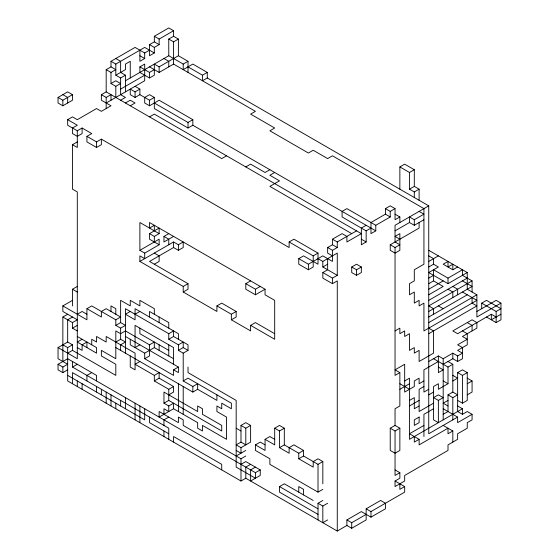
<?xml version="1.0" encoding="UTF-8"?>
<svg xmlns="http://www.w3.org/2000/svg" width="559" height="559" viewBox="0 0 559 559"><rect width="100%" height="100%" fill="white"/><g stroke="black" fill="none" stroke-linecap="round" stroke-linejoin="round"><path stroke-width="0.84" d="M226.542 155.807L221.727 158.588L106.182 91.879L106.182 69.644L110.996 66.863L110.996 61.301L135.068 47.41L144.697 52.965L149.512 50.184M173.583 30.731L159.14 39.067L159.14 44.629L154.326 47.41L154.326 52.965L149.512 55.746L149.512 44.629L154.326 41.848L154.326 36.286L168.769 27.95L173.583 30.731L173.583 36.286L178.398 39.067L178.398 55.746L159.14 66.863L154.326 64.082L154.326 75.199L149.512 77.98L139.883 72.425L139.883 66.863L144.697 64.082L144.697 80.762L106.182 102.996M58.038 97.441L67.667 91.879L72.481 94.66L72.481 100.215L62.853 105.777L58.038 102.996L58.038 97.441L62.853 100.215L72.481 94.66M110.996 61.301L115.811 64.082L144.697 47.41L154.326 52.965M106.182 69.644L110.996 72.425L115.811 69.644L110.996 66.863M125.44 80.762L168.769 55.746L168.769 39.067L173.583 36.286M115.811 64.082L115.811 75.199L125.44 69.644L125.44 64.082L130.254 61.301L130.254 77.98M144.697 52.965L144.697 58.527L139.883 61.301L139.883 50.184M168.769 39.067L173.583 41.848L178.398 39.067M110.996 83.543L115.811 80.762L120.625 83.543L115.811 86.324L110.996 83.543L110.996 72.425M115.811 75.199L120.625 77.98L125.44 75.199L125.44 91.879M86.924 136.354L96.553 141.909L101.368 139.135L101.368 144.69L96.553 147.471L86.924 141.909L86.924 136.354L91.739 133.573L82.11 128.011L77.296 130.792L67.667 125.237L67.667 119.675L72.481 116.894L77.296 119.675L96.553 108.558L101.368 111.339L110.996 105.777L101.368 100.222L101.368 94.66L106.182 91.879M101.368 94.66L106.182 97.441L110.996 94.66L110.996 100.222M120.625 89.098L144.697 75.199M139.883 66.863L149.512 72.425L154.326 69.644M149.512 66.863L159.14 72.425L173.583 64.082L255.428 111.339L250.614 114.113L274.686 128.011L269.871 130.792L308.386 153.026L313.201 150.252L327.644 158.588L332.458 155.807L423.932 208.619L423.932 264.211L414.303 269.773L414.303 280.891L409.488 283.672L409.488 294.789L414.303 292.008L414.303 303.125L419.117 300.344L419.117 305.906L423.932 303.125L423.932 330.921L476.89 300.351L462.447 292.008M120.625 100.222L125.44 97.441L120.625 94.66L120.625 77.98M135.068 91.879L139.883 89.098L139.883 94.66L135.068 97.441L130.254 94.66L130.254 89.098L135.068 91.879L135.068 97.441M168.769 55.746L183.212 64.082L188.027 61.301L188.027 72.425M125.44 102.996L130.254 100.222L135.068 102.996L130.254 105.777M67.667 369.834L62.853 372.615L58.038 369.834L58.038 364.279L62.853 367.06L67.667 364.279L58.038 358.717L58.038 347.6L77.296 358.717L77.296 191.947L72.481 189.166L72.481 144.69L77.296 141.909M139.883 94.66L149.512 100.222L154.326 97.441L154.326 108.558L188.027 128.011L192.841 125.237L375.788 230.853L375.788 225.298L390.231 216.962L390.231 211.4L395.045 208.619L395.045 219.736L399.86 216.962L399.86 222.517M154.326 97.441L149.512 94.66L144.697 97.441L144.697 102.996L149.512 105.777L159.14 100.222L192.841 119.675L192.841 125.237M188.027 66.863L202.47 75.199L207.284 72.425L207.284 77.98L428.746 205.838L428.746 433.763L457.632 417.091L457.632 422.646L472.075 414.31L472.075 419.865L467.261 422.646L467.261 428.208L457.632 433.763L457.632 439.325L448.004 444.887L448.004 450.442L404.674 475.457L404.674 481.019L395.045 486.575L395.045 481.019L399.86 478.238L399.86 472.676L395.045 469.902M207.284 77.98L202.47 80.762L202.47 75.199M149.512 116.894L154.326 114.113L361.345 233.634L346.901 241.977L346.901 236.415L342.087 233.634L332.458 239.196L332.458 244.751L337.273 247.532L337.273 241.977L332.458 239.196M154.326 102.996L188.027 122.456L192.841 119.675M245.799 166.924L250.614 164.15L265.057 172.486L269.871 169.705M149.512 233.634L159.14 228.079L159.14 233.634L154.326 236.415L149.512 233.634L149.512 239.196L159.14 244.758L159.14 239.196L139.883 250.313L139.883 222.517L159.14 233.634M72.481 305.906L72.481 289.227L77.296 286.453M173.583 236.415L163.955 241.977L163.955 236.415L168.769 233.634M274.686 172.486L269.871 175.267L279.5 180.823L269.871 186.385L351.716 233.634M139.883 250.313L144.697 253.094L159.14 244.758M62.853 361.498L62.853 317.023L72.481 322.585L77.296 319.804L62.853 311.468L62.853 305.906L72.481 300.351M139.883 261.43L173.583 241.977L178.398 244.758L183.212 241.977L183.212 247.532L178.398 250.313L173.583 247.532L149.512 261.43L188.027 283.672L188.027 289.227L183.212 292.008L183.212 286.446L139.883 261.43L139.883 255.875L144.697 258.656L144.697 253.094M62.853 317.023L67.667 314.249M154.326 264.211L159.14 261.43L159.14 255.875L154.326 253.094M72.481 317.023L67.667 319.804L67.667 342.038L58.038 347.6M77.296 314.242L82.11 311.468L86.924 314.242M86.924 308.687L91.739 305.906L115.811 319.804L120.625 317.023L106.182 308.687L101.368 311.468L101.368 317.023L86.924 308.687L86.924 319.804L62.853 305.906M72.481 322.585L72.481 328.14L77.296 325.366M62.853 344.819L67.667 347.6L72.481 344.819L72.481 350.381L67.667 353.162M82.11 339.264L77.296 342.038L96.553 353.162L96.553 347.6L77.296 336.483M130.254 311.468L125.44 314.242L135.068 319.804L135.068 308.687L178.398 333.702L178.398 339.264M115.811 325.366L120.625 322.585L125.44 325.366L120.625 328.14L115.811 325.366L115.811 319.804M135.068 314.242L139.883 311.468M183.212 286.446L188.027 283.672M58.038 364.279L67.667 358.717L96.553 375.396L96.553 380.952M399.86 166.931L404.674 164.15L414.303 169.705L414.303 186.385L409.488 189.166L409.488 172.486L399.86 166.931L399.86 189.166M72.481 361.498L72.481 367.06L77.296 364.279M115.811 342.038L120.625 339.264L125.44 342.038L120.625 344.819L120.625 350.381M289.129 241.977L293.943 239.196L318.015 253.094L318.015 264.211L303.572 255.875L298.758 258.649L298.758 264.211L308.386 269.773L313.201 266.992L313.201 255.875L289.129 241.977L289.129 247.532L101.368 139.135M409.488 172.486L414.303 169.705M91.739 372.615L86.924 375.396L86.924 380.952M139.883 344.819L135.068 347.6L135.068 325.366L173.583 347.6L173.583 364.279M183.212 292.008L216.913 311.468L216.913 305.906L231.356 314.242L231.356 319.804L250.614 330.921L250.614 325.359L274.686 339.257L274.686 300.344L265.057 294.789L265.057 289.227L255.428 294.789L245.799 289.227L245.799 283.672L250.614 280.891M72.481 350.381L115.811 375.396L115.811 364.279L101.368 355.936L101.368 350.381L115.811 358.717L115.811 330.921L120.625 333.702L125.44 330.921L149.512 344.819L154.326 342.038L154.326 347.6L144.697 353.155L130.254 344.819L130.254 339.264M168.769 333.702L173.583 330.921L173.583 336.483L188.027 344.819L188.027 350.381L183.212 353.155L178.398 350.381L178.398 344.819L168.769 339.264L168.769 333.702L125.44 308.687L125.44 353.162M216.913 305.906L221.727 303.125L236.171 311.468L236.171 317.023L231.356 319.804M375.788 230.853L370.973 233.634L370.973 222.517L385.417 214.181L385.417 208.619L390.231 205.838L395.045 208.619M409.488 189.166L414.303 191.947L419.117 189.166L419.117 200.283M168.769 339.264L173.583 336.483M245.799 283.672L255.428 289.227L260.242 286.446M313.201 255.875L318.015 253.094M332.458 255.875L327.644 253.094L327.644 247.532L332.458 244.751M337.273 241.977L356.53 230.853M366.159 225.298L361.345 228.079L361.345 244.751L366.159 241.977L366.159 230.853L370.973 228.079M139.883 361.498L135.068 364.279L154.326 375.396L159.14 372.615L159.14 378.177L173.583 386.514L173.583 392.076L168.769 394.85M144.697 353.155L144.697 358.717L149.512 355.936L149.512 344.819M298.758 258.649L308.386 264.211L322.829 255.875L332.458 261.43L332.458 250.313L337.273 247.532M178.398 344.819L183.212 342.038L183.212 347.6L188.027 350.381M231.356 314.242L236.171 311.468M337.273 275.328L322.829 266.992L322.829 261.43L337.273 253.094L337.273 275.328L332.458 278.109L322.829 272.547L322.829 278.109L332.458 283.665L337.273 280.891L337.273 531.05L346.901 525.488L351.716 528.269L366.159 519.933L366.159 508.816L380.602 500.473L385.417 503.254L385.417 508.816L370.973 517.152L361.345 511.59L346.901 519.933L346.901 525.488M178.398 350.381L183.212 347.6M322.829 266.992L327.644 264.211M428.746 205.838L395.045 225.298L395.045 241.977L399.86 244.751L395.045 247.532L390.231 244.751L390.231 250.313L395.045 253.094L399.86 250.313L399.86 233.634L395.045 236.415L399.86 239.196M322.829 272.547L327.644 269.773L327.644 258.649M395.045 230.86L409.488 222.517L414.303 225.298L423.932 219.736M409.488 222.517L409.488 216.962L414.303 219.736L423.932 214.181L419.117 211.4M154.326 375.396L154.326 380.952L159.14 378.177M173.583 369.834L178.398 367.053L178.398 372.615L173.583 369.834L173.583 375.396L144.697 358.717M250.614 325.359L255.428 322.585L274.686 333.702M351.716 266.992L356.53 264.211L361.345 266.992L361.345 272.547L356.53 275.328L351.716 272.547L351.716 266.992L356.53 269.773L361.345 266.992M390.231 244.751L419.117 228.079L419.117 222.517M154.326 380.952L168.769 389.295L173.583 386.514M183.212 353.155L183.212 380.952L188.027 378.177L231.356 403.193L231.356 408.748L221.727 403.193L221.727 408.748L216.913 405.967L216.913 411.529L226.542 417.091L226.542 439.325L202.47 425.427L202.47 430.989L197.655 428.208L197.655 422.646L173.583 408.748L159.14 417.091L159.14 411.529L178.398 422.646L178.398 417.091L183.212 419.865L183.212 425.427L240.985 458.778L245.799 456.004M163.955 403.193L168.769 400.412L221.727 430.989L221.727 425.427L202.47 414.31L202.47 408.748L197.655 405.974L197.655 411.529L163.955 392.076L163.955 403.193L168.769 405.974L173.583 403.193L173.583 408.748M183.212 380.952L192.841 386.514L197.655 383.733L197.655 389.295L216.913 400.412L216.913 394.85M115.811 347.6L192.841 392.076L197.655 389.295M428.746 261.437L438.375 255.875M168.769 417.091L163.955 419.865L163.955 425.427M428.746 266.992L433.56 264.211L438.375 266.992L428.746 272.554L448.004 283.672L467.261 272.554L467.261 289.234L476.89 294.789L476.89 317.023L500.962 303.125L500.962 319.804L496.147 322.585L486.519 317.023M428.746 278.109L433.56 275.335M428.746 283.672L433.56 280.891L443.189 286.453L428.746 294.789M452.818 269.773L452.818 264.211L448.004 266.992L448.004 261.437L443.189 264.211L452.818 269.773L457.632 266.992M428.746 289.227L443.189 280.891M433.56 280.891L433.56 269.773L448.004 278.109L462.447 269.773L462.447 275.335L472.075 280.891L472.075 292.008M428.746 300.351L467.261 278.109M472.075 280.891L428.746 305.906L433.56 308.687L433.56 314.249M395.045 330.921L399.86 328.14L399.86 333.702L404.674 330.921L404.674 336.483L409.488 333.702L409.488 350.381L414.303 347.6L414.303 353.155L419.117 350.381L419.117 361.498L433.56 353.155L433.56 330.921L428.746 328.14M428.746 311.468L472.075 286.453L462.447 280.891M240.985 442.106L240.985 425.427L245.799 422.646L250.614 425.427L250.614 442.106L240.985 447.661L236.171 444.887L240.985 442.106L245.799 444.887L245.799 428.208L250.614 425.427M428.746 317.023L467.261 294.789M428.746 322.585L476.89 294.789M428.746 333.702L476.89 305.906L472.075 303.125L472.075 297.57M481.704 303.125L486.519 300.351L500.962 308.687L496.147 311.468L481.704 303.125L481.704 308.687M322.829 489.356L318.015 492.137L269.871 464.34L269.871 458.778L255.428 450.442L255.428 444.887L265.057 450.442L265.057 439.325L274.686 444.88L274.686 428.208L279.5 425.427L284.314 428.208L284.314 444.88L279.5 447.661L279.5 430.989L284.314 428.208M476.89 311.468L496.147 300.351L500.962 303.125M236.171 456.004L245.799 450.442M255.428 444.887L260.242 442.106L265.057 444.887M265.057 439.325L269.871 436.544L274.686 439.325M496.147 317.023L491.333 314.249L457.632 333.702L452.818 330.921L472.075 319.804L476.89 322.585L476.89 328.147L462.447 336.483L467.261 339.264L457.632 344.819L462.447 347.6L462.447 358.717L457.632 361.498L452.818 358.717L443.189 364.279M240.985 464.34L245.799 461.559L260.242 469.902L260.242 475.457L250.614 481.019L250.614 469.902L255.428 467.121M395.045 425.427L390.231 428.208L390.231 450.442L395.045 453.223L399.86 450.442L399.86 428.208L395.045 425.427L395.045 408.748L399.86 405.967L399.86 372.615L395.045 375.396L395.045 247.532M500.962 314.249L491.333 319.804L491.333 314.249M250.614 464.34L245.799 467.121L245.799 478.238L240.985 481.019L67.667 380.959L67.667 347.6M428.746 361.498L438.375 355.936L443.189 358.717L452.818 353.162L457.632 355.936L462.447 353.162L457.632 350.381L467.261 344.819L467.261 333.702L462.447 330.921M404.674 380.952L409.488 378.177L409.488 439.325L462.447 408.748L462.447 414.31L457.632 411.529L457.632 372.615L462.447 369.834L467.261 372.615L467.261 400.412L462.447 403.193L457.632 400.412M438.375 361.498L423.932 369.834L423.932 392.076L428.746 389.295M72.481 367.06L255.428 472.676L260.242 469.902M399.86 389.295L409.488 383.733M298.758 453.223L303.572 450.442L303.572 456.004L298.758 458.778L298.758 453.223L284.314 444.88M423.932 380.952L419.117 383.733L419.117 378.177L414.303 380.952L414.303 386.514L404.674 392.069L404.674 364.279L395.045 369.834L399.86 372.615M433.56 358.717L448.004 367.053L452.818 364.279L452.818 392.076L448.004 394.85L448.004 411.529L443.189 414.31M423.932 386.514L419.117 389.295L419.117 411.529L433.56 403.193M409.488 400.412L414.303 397.631L414.303 408.748L419.117 405.967M409.488 405.967L419.117 400.412M428.746 394.85L433.56 392.076M448.004 367.053L448.004 383.733L438.375 389.295L438.375 383.733L433.56 386.514L433.56 419.865L438.375 422.646L438.375 400.412L443.189 397.631L438.375 394.85L433.56 397.631L438.375 400.412M452.818 380.952L457.632 378.177L452.818 375.396M457.632 372.615L462.447 375.396L467.261 372.615M318.015 514.371L279.5 492.137L279.5 486.575L284.314 483.801L313.201 500.473M303.572 456.004L318.015 464.34L322.829 461.559L322.829 483.801M467.261 383.733L472.075 380.952L472.075 392.076L467.261 394.85M390.231 428.208L395.045 430.989L399.86 428.208M433.56 408.748L423.932 414.31L423.932 436.544M448.004 400.412L443.189 403.193L448.004 405.974M448.004 394.85L452.818 397.631L457.632 394.85L452.818 392.076M423.932 425.427L409.488 433.763L419.117 439.325L419.117 444.887L448.004 428.208L448.004 433.763L452.818 430.989L452.818 442.106M419.117 439.325L414.303 442.106L414.303 436.544M462.447 414.31L467.261 411.529L472.075 414.31M318.015 519.933L318.015 503.254L322.829 500.473M318.015 503.254L322.829 506.035L327.644 503.254M399.86 472.676L395.045 475.457L395.045 430.989M327.644 519.933L322.829 522.714L322.829 506.035M366.159 508.816L370.973 511.59L404.674 492.137L404.674 486.575L399.86 489.356L399.86 483.801M346.901 519.933L351.716 522.714L366.159 514.371M154.326 36.286L159.14 39.067M414.303 186.385L419.117 189.166M154.326 41.848L159.14 44.629M178.398 55.746L188.027 61.301M207.284 72.425L192.841 64.082L183.212 69.644L183.212 64.082M149.512 44.629L154.326 47.41M163.955 58.527L168.769 61.301L168.769 66.863M139.883 55.746L144.697 58.527M385.417 208.619L390.231 211.4M395.045 214.181L399.86 216.962M115.811 58.527L120.625 61.301L120.625 72.425L125.44 75.199M385.417 214.181L390.231 216.962M428.746 250.313L467.261 272.554M135.068 86.324L139.883 89.098M375.788 225.298L346.901 208.619L342.087 211.4L342.087 216.962L366.159 230.853M428.746 255.875L433.56 258.656L433.56 264.211M452.818 286.453L457.632 289.227L457.632 294.789M361.345 239.196L366.159 241.977M448.004 289.227L452.818 292.008L452.818 297.57M438.375 305.906L443.189 308.687M467.261 322.585L472.075 325.366L472.075 330.921M62.853 94.66L67.667 97.441L67.667 102.996M327.644 247.532L332.458 250.313M318.015 258.649L322.829 261.43M67.667 119.675L77.296 125.237L72.481 128.011L72.481 133.573L77.296 136.354L82.11 133.573L82.11 128.011M72.481 144.69L77.296 147.471L77.296 130.792M448.004 361.498L452.818 364.279M467.261 378.177L472.075 380.952M438.375 367.053L443.189 369.834L438.375 372.615L438.375 355.936M443.189 380.952L448.004 383.733M265.057 289.227L149.512 222.517L149.512 228.079L154.326 225.298L154.326 230.86M163.955 236.415L168.769 239.196L168.769 244.758M457.632 405.974L462.447 408.748M399.86 383.733L409.488 389.295M443.189 408.748L457.632 417.091M443.189 425.427L452.818 430.989M72.481 289.227L77.296 292.008M168.769 350.381L139.883 333.702L139.883 328.14M395.045 481.019L404.674 486.575M154.326 347.6L173.583 358.717M125.44 336.483L178.398 367.053M274.686 428.208L279.5 430.989M303.572 450.442L293.943 444.88L289.129 447.661L289.129 453.223L279.5 447.661M322.829 461.559L318.015 458.778L313.201 461.559L313.201 467.121L298.758 458.778M72.481 328.14L77.296 330.921M240.985 425.427L245.799 428.208M236.171 428.208L240.985 430.989M67.667 342.038L72.481 344.819M77.296 347.6L82.11 350.381L82.11 344.819L86.924 342.038L86.924 347.6M236.171 450.442L240.985 453.223L240.985 447.661M279.5 486.575L318.015 508.816M67.667 375.396L144.697 419.872L144.697 408.748M168.769 433.763L149.512 422.646L149.512 417.091M245.799 478.238L337.273 531.05M496.147 311.468L496.147 322.585M462.447 375.396L462.447 403.193M457.632 355.936L457.632 361.498M452.818 353.162L452.818 358.717M452.818 397.631L452.818 419.865M448.004 278.109L448.004 283.672M443.189 358.717L443.189 419.865M414.303 191.947L414.303 197.502M414.303 219.736L414.303 225.298M370.973 511.59L370.973 517.152M356.53 269.773L356.53 275.328M351.716 522.714L351.716 528.269M332.458 278.109L332.458 283.665M318.015 464.34L318.015 492.137M308.386 264.211L308.386 269.773M303.572 494.918L303.572 489.356L298.758 486.575L298.758 492.137M255.428 289.227L255.428 294.789M255.428 472.676L255.428 478.238L236.171 467.121L236.171 400.412L188.027 372.615L188.027 367.053M240.985 458.778L240.985 481.019M221.727 469.902L221.727 464.34L173.583 436.544L173.583 442.106M192.841 386.514L192.841 392.076M188.027 122.456L188.027 128.011M183.212 386.514L183.212 414.31M178.398 244.758L178.398 250.313M178.398 383.733L178.398 411.529M173.583 41.848L173.583 64.082M173.583 241.977L173.583 247.532M168.769 328.14L168.769 322.585L149.512 311.468L149.512 317.023M168.769 344.819L168.769 355.936M168.769 389.295L168.769 400.412M168.769 405.974L168.769 411.529L163.955 408.748L163.955 414.31M168.769 439.325L168.769 428.208L72.481 372.615L72.481 383.733M163.955 430.989L163.955 436.544M159.14 66.863L159.14 72.425M159.14 317.023L159.14 322.585M159.14 344.819L159.14 350.381M154.326 236.415L154.326 241.977M154.326 314.242L154.326 308.687L139.883 300.344L139.883 305.906L130.254 300.344L130.254 305.906L120.625 300.344L120.625 322.585M149.512 72.425L149.512 77.98M149.512 100.222L149.512 105.777M139.883 405.974L139.883 422.646M135.068 403.193L135.068 419.872M130.254 355.936L130.254 367.053L135.068 369.834L135.068 353.162L106.182 336.483L106.182 342.038L96.553 336.483L96.553 342.038L91.739 339.264L91.739 344.819M125.44 397.631L125.44 408.748M120.625 328.14L120.625 339.264M120.625 400.412L120.625 405.974M115.811 86.324L115.811 97.441M115.811 314.242L115.811 308.687L110.996 305.906L110.996 311.468M115.811 403.193L115.811 408.748M110.996 394.85L110.996 405.974M106.182 97.441L106.182 108.558M106.182 392.076L106.182 403.193M101.368 389.295L101.368 394.85M96.553 141.909L96.553 147.471M96.553 386.514L96.553 392.076M82.11 383.733L82.11 389.295M77.296 380.959L77.296 386.514M62.853 100.215L62.853 105.777M62.853 367.06L62.853 372.615M419.117 417.091L414.303 419.865L414.303 425.427L419.117 422.646L419.117 417.091"/></g></svg>
